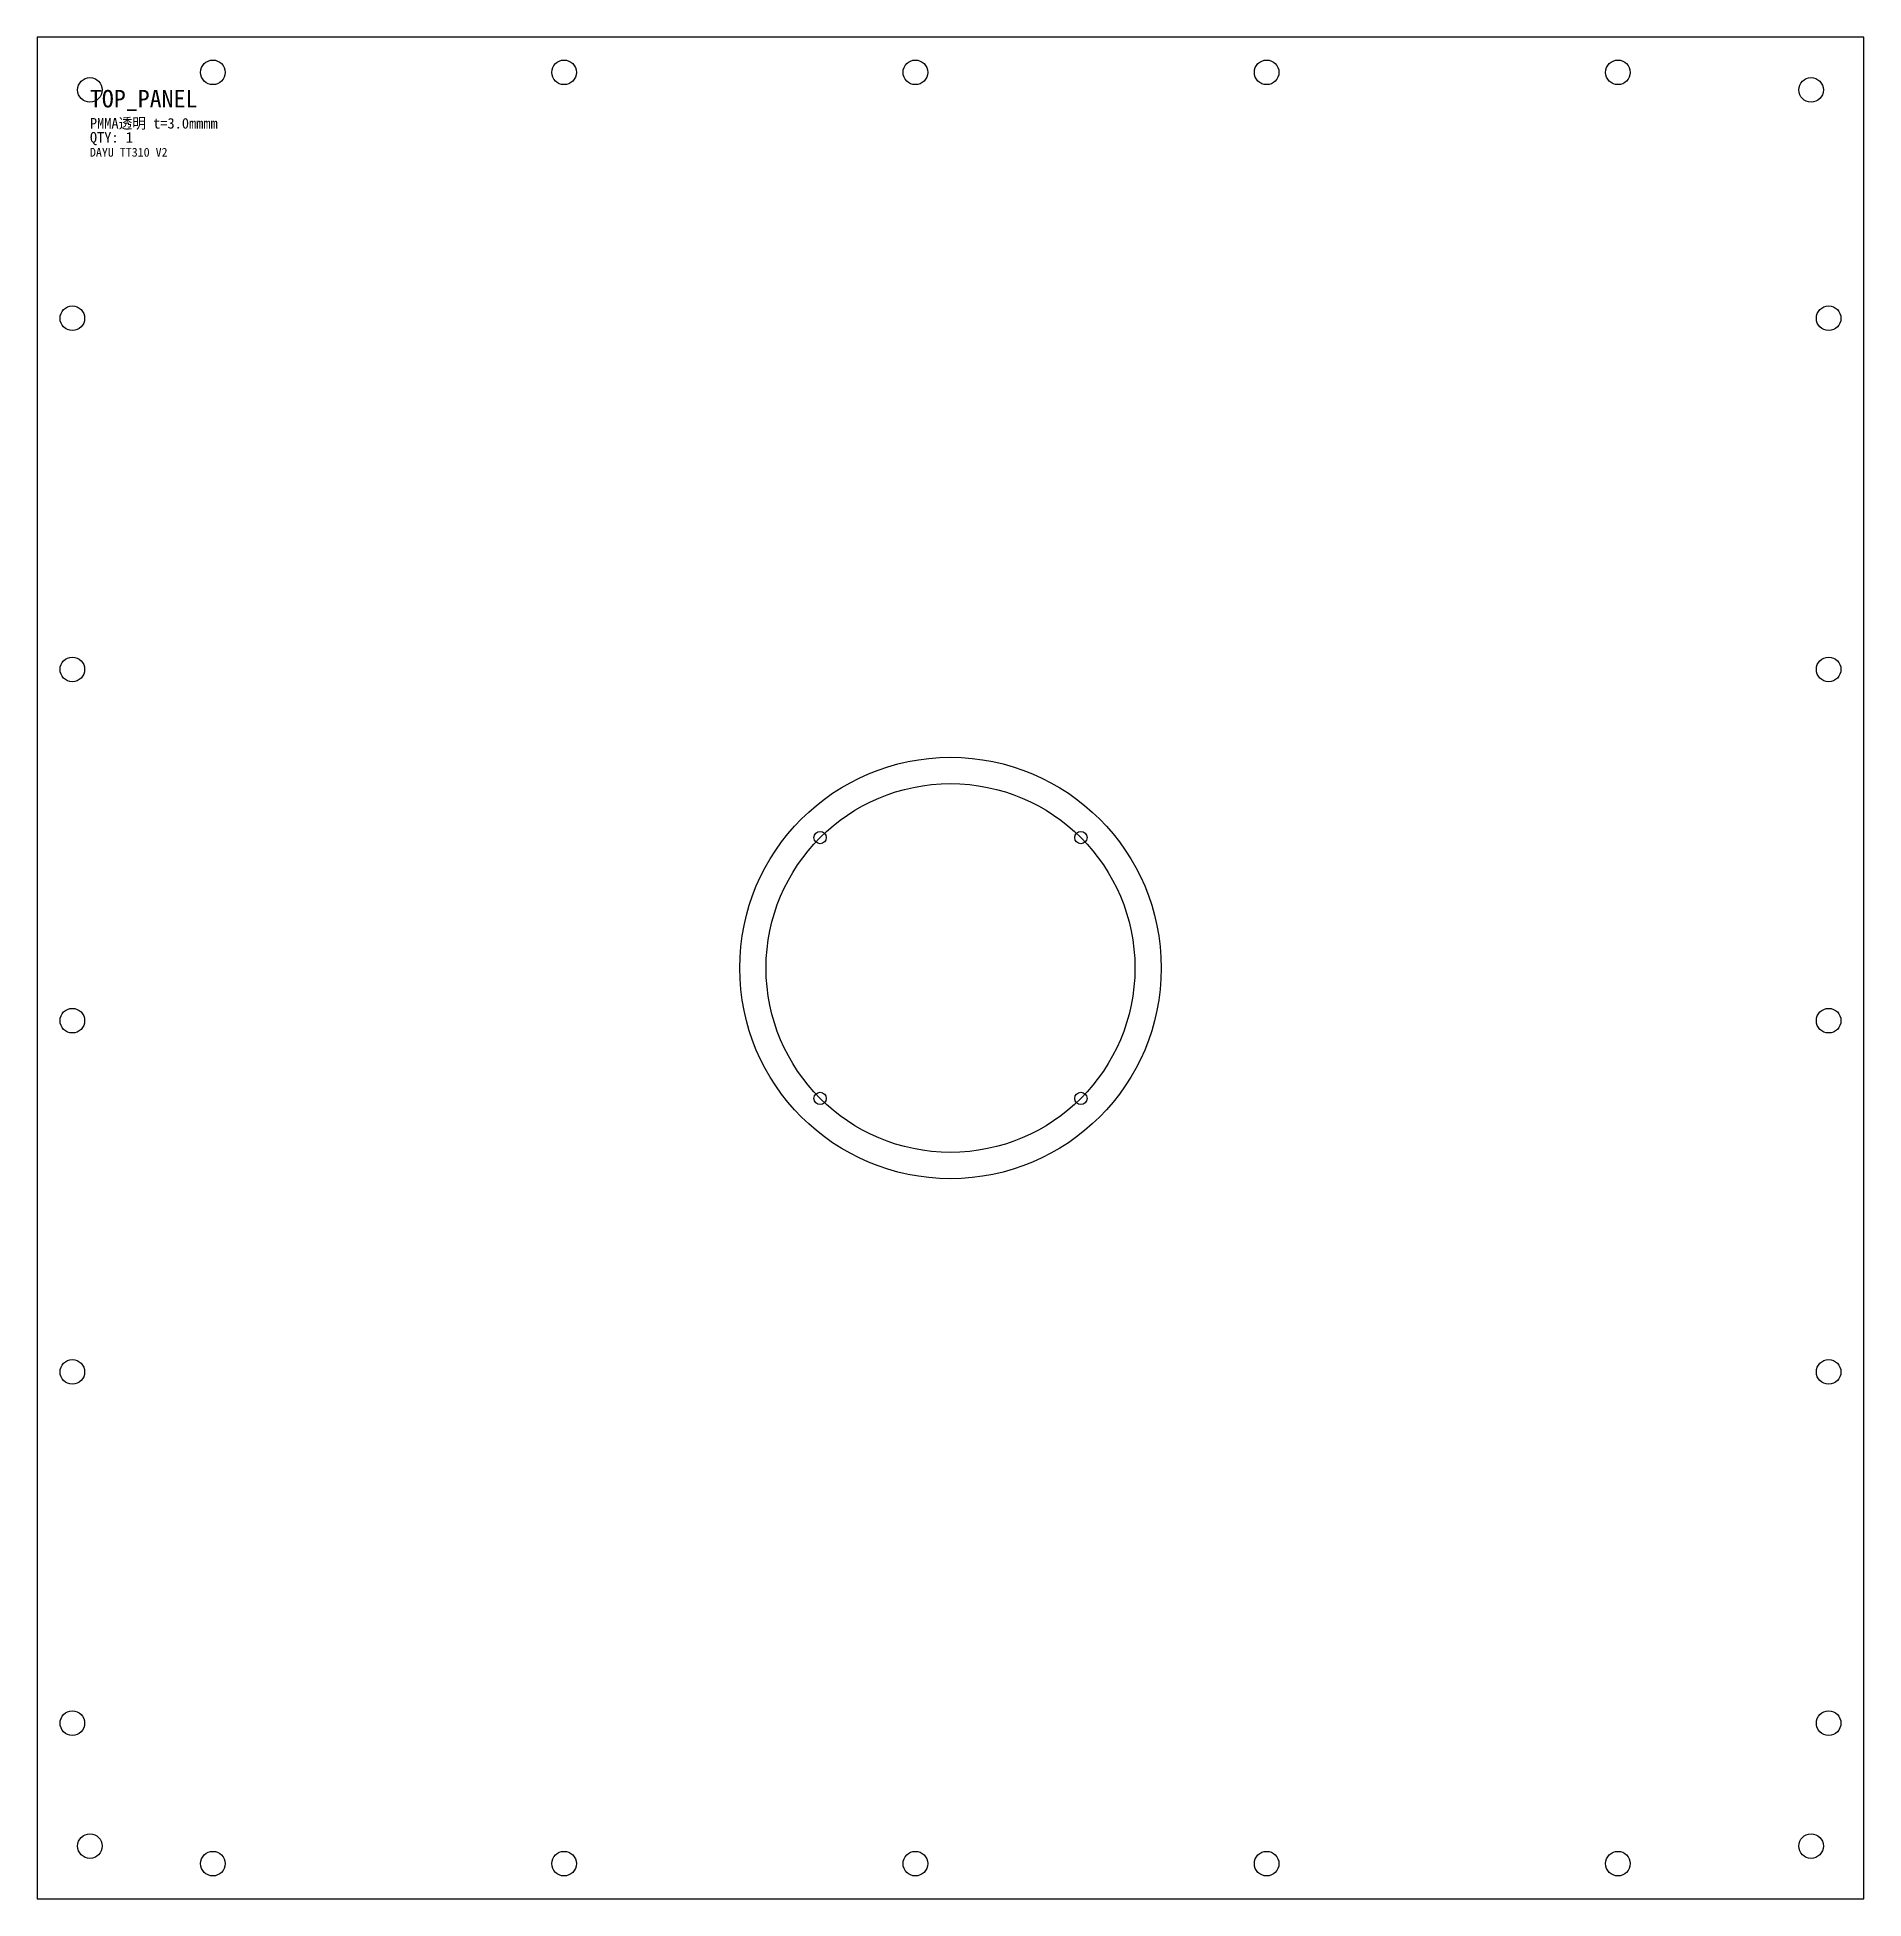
# Model space of a CAD drawing. Extents: x 0 to 520, y 0 to 530.
import ezdxf

# ---------------------------------------------------------------- set-up
doc = ezdxf.new("R2010")
doc.units = 0
doc.layers.add('CUT', color=1, linetype='CONTINUOUS')
doc.layers.add('TEXT', color=7, linetype='CONTINUOUS')

msp = doc.modelspace()

# ---------------------------------------------------------------- linework, layer by layer
at = {"layer": 'CUT'}
for p, q in [((520, 530), (0, 530)), ((0, 530), (0, 0)), ((520, 0), (520, 530)), ((0, 0), (520, 0))]:
    msp.add_line(p, q, dxfattribs=at)
for centre, radius in [((50, 520), 3.5), ((150, 520), 3.5), ((250, 520), 3.5), ((350, 520), 3.5), ((450, 520), 3.5), ((15, 515), 3.5), ((505, 515), 3.5), ((10, 450), 3.5), ((510, 450), 3.5), ((10, 350), 3.5), ((510, 350), 3.5), ((260, 265), 60), ((260, 265), 52.5), ((222.877, 302.123), 1.75), ((297.123, 302.123), 1.75), ((10, 250), 3.5), ((510, 250), 3.5), ((222.877, 227.877), 1.75), ((297.123, 227.877), 1.75), ((10, 150), 3.5), ((510, 150), 3.5), ((10, 50), 3.5), ((510, 50), 3.5), ((15, 15), 3.5), ((505, 15), 3.5), ((50, 10), 3.5), ((150, 10), 3.5), ((250, 10), 3.5), ((350, 10), 3.5), ((450, 10), 3.5)]:
    msp.add_circle(centre, radius, dxfattribs=at)

# ---------------------------------------------------------------- texts
at = {"layer": 'TEXT'}
for s, height, p in [('TOP_PANEL', 5, (15, 510)), ('PMMA透明 t=3.0mmmm', 3, (15, 504)), ('QTY: 1', 3, (15, 500)), ('DAYU TT310 V2', 2.5, (15, 496))]:
    msp.add_text(s, height=height, dxfattribs=at).set_placement(p)

doc.saveas('drawing.dxf')
